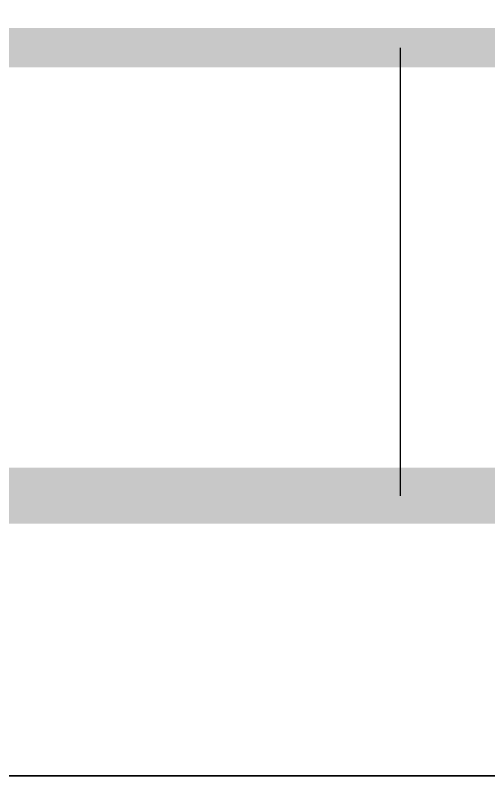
# Model space of a CAD drawing. Extents: x 498328 to 716449, y -893371 to -467753.
# Drawn here: x 536513 to 537358, y -537354 to -535996 of the extents above; entities that cross this region are included whole.
import ezdxf

# ---------------------------------------------------------------- set-up
doc = ezdxf.new("R2010")
doc.units = 0
doc.header["$LTSCALE"] = 1000
doc.layers.add('yichutu', color=7, linetype='CONTINUOUS', true_color=0xffffff, plot=False)
doc.layers.add('通用-图框C-SHET', color=141, linetype='CONTINUOUS')

# ---------------------------------------------------------------- blocks, each defined once
blk = doc.blocks.new('yct-297-210-29700-21000-100-4000.0')
at = {"layer": 'yichutu', "color": 7, "true_color": 0xffffff}
blk.add_lwpolyline([(0, 0), (0, 21000), (29700, 21000), (29700, 0)], close=True, dxfattribs=at)

msp = doc.modelspace()

# ---------------------------------------------------------------- linework, layer by layer
at = {"layer": '通用-图框C-SHET', "ltscale": 5}
msp.add_line((537200.9, -536853.7), (537200.9, -536053.7), dxfattribs=at)
at = {"layer": '通用-图框C-SHET'}
msp.add_lwpolyline([(526900.9, -537353.7), (547900.9, -537353.7), (547900.9, -507653.7), (526900.9, -507653.7)], close=True, dxfattribs=at)
at = {"layer": '通用-图框C-SHET', "const_width": 100}
msp.add_lwpolyline([(529400.9, -508153.7), (547400.9, -508153.7), (547400.9, -536853.7), (529400.9, -536853.7)], close=True, dxfattribs=at)
at = {"layer": '通用-图框C-SHET', "const_width": 70}
msp.add_lwpolyline([(529400.9, -536053.7), (547400.9, -536053.7)], dxfattribs=at)

# ---------------------------------------------------------------- block references
at = {"layer": 'yichutu', "rotation": 270}
msp.add_blockref('yct-297-210-29700-21000-100-4000.0', (526900.9, -507653.7), dxfattribs=at)

doc.saveas('drawing.dxf')
